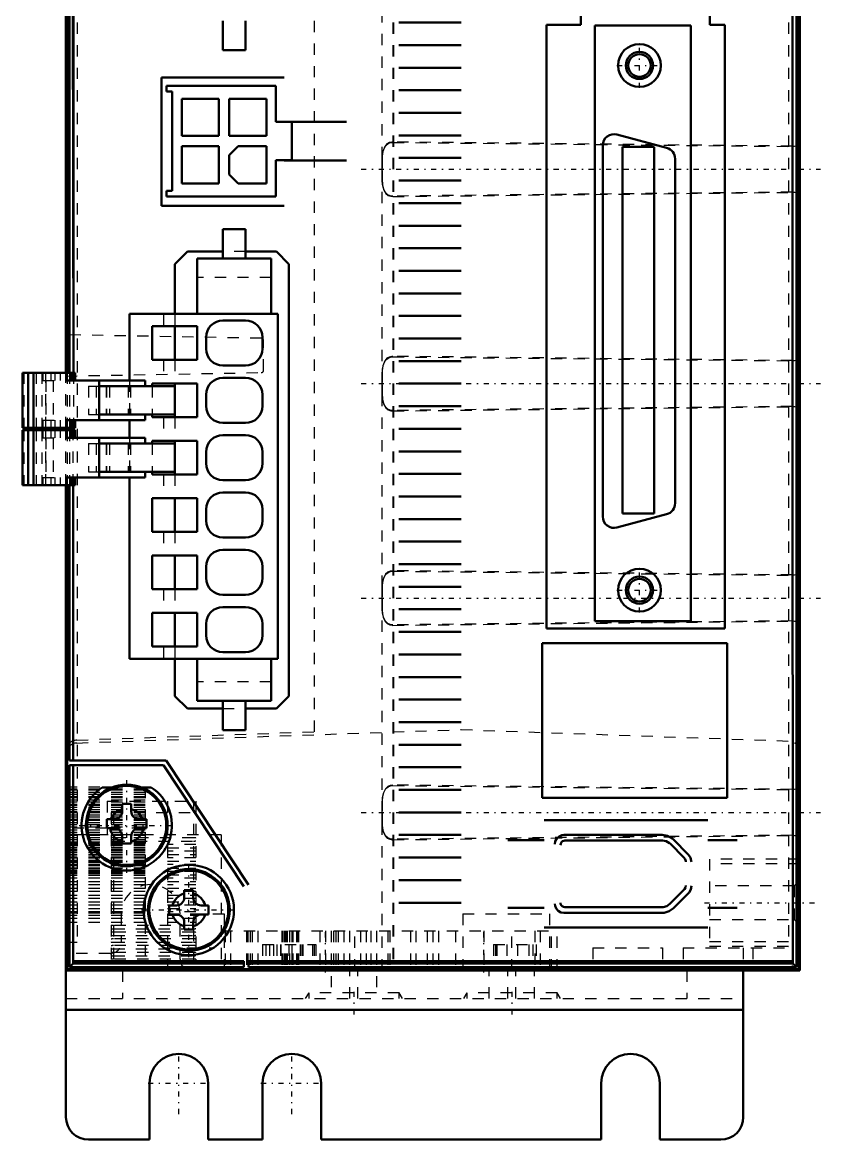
# Model space of a CAD drawing. Header units: millimetres. Extents: x 0 to 284, y 0 to 394.
# Drawn here: x 0 to 70.7, y 214 to 313 of the extents above; entities that cross this region are included whole.
import ezdxf

# ---------------------------------------------------------------- set-up
doc = ezdxf.new("R2010")
doc.units = ezdxf.units.MM
doc.linetypes.add('Center', pattern=[1.5, 0.45, -0.5, 0.05, -0.5])
doc.linetypes.add('Dashed', pattern=[2, 1, -1])
for name, color, linetype, lineweight in [('AM_4', 7, 'Continuous', 50), ('AM_6', 2, 'Continuous', 35), ('AM_7', 7, 'Center', 25), ('AM_9', 6, 'Dashed', 25)]:
    doc.layers.add(name, color=color, linetype=linetype, lineweight=lineweight)

# ---------------------------------------------------------------- blocks, each defined once
blk = doc.blocks.new('3_MCDLN35SE_0_in_MCDLN35SE_1100')
at = {"layer": 'AM_4'}
for p, q in [((3.866, 391.994), (3.866, 281.964)), ((3.962, 378.898), (3.962, 281.964)), ((4.162, 378.698), (4.162, 281.964)), ((4.347, 378.313), (4.518, 281.964)), ((68.57, 378.698), (68.57, 229.29)), ((68.77, 378.898), (68.77, 229.09)), ((68.866, 228.994), (68.866, 378.994)), ((60.886, 347.384), (60.886, 312.794)), ((49.466, 312.794), (49.466, 336.584)), ((4.517, 327.208), (4.517, 281.964)), ((68.216, 327.208), (68.216, 280.58)), ((17.771, 313.134), (17.771, 310.554)), ((19.771, 313.134), (19.771, 310.554)), ((33.346, 312.994), (38.886, 312.994)), ((46.436, 259.294), (46.436, 312.794)), ((46.436, 312.794), (49.466, 312.794)), ((59.216, 312.724), (50.716, 312.724)), ((50.716, 312.724), (50.716, 259.944)), ((59.216, 259.944), (59.216, 312.724)), ((60.886, 312.794), (62.236, 312.794)), ((62.236, 312.794), (62.236, 259.294)), ((38.886, 310.994), (33.346, 310.994)), ((19.771, 310.554), (17.771, 310.554)), ((33.346, 308.994), (38.886, 308.994)), ((12.316, 296.744), (12.316, 308.134)), ((12.316, 308.134), (23.206, 308.134)), ((22.466, 307.394), (12.766, 307.394)), ((12.766, 307.394), (12.766, 306.894)), ((22.466, 304.184), (22.466, 307.394)), ((38.886, 306.994), (33.346, 306.994)), ((12.766, 306.894), (13.266, 306.894)), ((13.266, 306.894), (13.266, 298.094)), ((14.116, 306.244), (14.116, 302.944)), ((17.416, 306.244), (14.116, 306.244)), ((17.416, 302.944), (17.416, 306.244)), ((21.616, 306.244), (18.316, 306.244)), ((18.316, 306.244), (18.316, 302.944)), ((21.616, 302.944), (21.616, 306.244)), ((33.346, 304.994), (38.886, 304.994)), ((23.866, 304.184), (22.466, 304.184)), ((23.206, 304.204), (28.706, 304.204)), ((23.866, 300.804), (23.866, 304.184)), ((57.075, 301.891), (52.675, 303.07)), ((14.116, 302.944), (17.416, 302.944)), ((17.416, 302.044), (14.116, 302.044)), ((14.116, 302.044), (14.116, 298.744)), ((17.416, 298.744), (17.416, 302.044)), ((18.316, 302.944), (21.616, 302.944)), ((19.116, 302.044), (18.316, 301.244)), ((21.616, 302.044), (19.116, 302.044)), ((21.616, 298.744), (21.616, 302.044)), ((38.886, 302.994), (33.346, 302.994)), ((51.416, 302.104), (51.416, 269.21)), ((18.316, 301.244), (18.316, 299.544)), ((53.166, 269.494), (53.166, 301.974)), ((53.166, 301.974), (55.966, 301.974)), ((55.966, 301.974), (55.966, 269.494)), ((22.466, 297.594), (22.466, 300.804)), ((22.466, 300.804), (23.866, 300.804)), ((28.706, 300.774), (23.206, 300.774)), ((33.346, 300.994), (38.886, 300.994)), ((57.816, 270.389), (57.816, 300.925)), ((18.316, 299.544), (19.116, 298.744)), ((12.766, 298.094), (12.766, 297.594)), ((13.266, 298.094), (12.766, 298.094)), ((14.116, 298.744), (17.416, 298.744)), ((19.116, 298.744), (21.616, 298.744)), ((38.886, 298.994), (33.346, 298.994)), ((12.766, 297.594), (22.466, 297.594)), ((23.206, 296.744), (12.316, 296.744)), ((33.346, 296.994), (38.886, 296.994)), ((17.771, 294.694), (17.771, 292.094)), ((19.771, 294.694), (17.771, 294.694)), ((19.771, 294.694), (19.771, 292.094)), ((38.886, 294.994), (33.346, 294.994)), ((14.616, 292.694), (13.516, 291.594)), ((17.771, 292.694), (14.616, 292.694)), ((22.516, 292.694), (19.771, 292.694)), ((23.616, 291.594), (22.516, 292.694)), ((33.346, 292.994), (38.886, 292.994)), ((13.516, 291.594), (13.516, 287.194)), ((22.046, 292.094), (15.496, 292.094)), ((15.496, 292.094), (15.496, 287.194)), ((22.046, 292.094), (22.046, 287.194)), ((23.616, 253.294), (23.616, 291.594)), ((38.886, 290.994), (33.346, 290.994)), ((33.346, 288.994), (38.886, 288.994)), ((9.496, 287.194), (9.496, 281.264)), ((22.646, 287.194), (9.496, 287.194)), ((22.646, 256.594), (22.646, 287.194)), ((19.771, 286.594), (17.771, 286.594)), ((38.886, 286.994), (33.346, 286.994)), ((11.496, 286.094), (11.496, 283.094)), ((15.496, 286.094), (11.496, 286.094)), ((13.516, 286.094), (13.516, 283.094)), ((15.496, 283.094), (15.496, 286.094)), ((16.271, 285.094), (16.271, 284.094)), ((21.271, 284.094), (21.271, 285.094)), ((33.346, 284.994), (38.886, 284.994)), ((11.496, 283.094), (15.496, 283.094)), ((17.771, 282.594), (19.771, 282.594)), ((38.886, 282.994), (33.346, 282.994)), ((0, 281.964), (0, 277.064)), ((0, 281.964), (4.665, 281.964)), ((0.017, 281.964), (0.017, 277.064)), ((0.506, 281.964), (0.506, 277.064)), ((0.994, 281.964), (0.994, 277.064)), ((3.908, 281.964), (3.908, 281.264)), ((3.908, 281.264), (10.884, 281.264)), ((4.358, 281.964), (4.358, 281.264)), ((4.458, 281.964), (4.458, 281.264)), ((4.665, 281.264), (4.665, 281.964)), ((6.799, 281.264), (6.799, 277.764)), ((10.884, 281.264), (10.884, 280.764)), ((19.771, 281.514), (17.771, 281.514)), ((6.799, 280.764), (13.496, 280.764)), ((15.496, 281.014), (11.496, 281.014)), ((11.496, 281.014), (11.496, 280.764)), ((13.496, 280.764), (13.496, 278.264)), ((13.496, 280.764), (13.496, 278.264)), ((13.516, 281.014), (13.516, 278.014)), ((15.496, 278.014), (15.496, 281.014)), ((33.346, 280.994), (38.886, 280.994)), ((68.216, 280.58), (68.241, 229.807)), ((16.271, 280.014), (16.271, 279.014)), ((21.271, 279.014), (21.271, 280.014)), ((6.799, 278.264), (13.496, 278.264)), ((10.884, 278.264), (10.884, 277.764)), ((11.496, 278.264), (11.496, 278.014)), ((38.886, 278.994), (33.346, 278.994)), ((3.908, 277.764), (10.884, 277.764)), ((3.908, 277.764), (3.908, 277.064)), ((4.358, 277.764), (4.358, 277.064)), ((4.458, 277.764), (4.458, 277.064)), ((4.665, 277.064), (4.665, 277.764)), ((9.496, 277.764), (9.496, 276.184)), ((11.496, 278.014), (15.496, 278.014)), ((17.771, 277.514), (19.771, 277.514)), ((0, 277.064), (4.665, 277.064)), ((0, 276.884), (0, 271.984)), ((0, 276.884), (4.665, 276.884)), ((0.017, 276.884), (0.017, 271.984)), ((0.506, 276.884), (0.506, 271.984)), ((0.994, 276.884), (0.994, 271.984)), ((3.866, 276.884), (3.866, 277.064)), ((3.908, 276.884), (3.908, 276.184)), ((3.962, 277.064), (3.962, 276.884)), ((4.162, 277.064), (4.162, 276.884)), ((4.358, 276.884), (4.358, 276.184)), ((4.458, 276.884), (4.458, 276.184)), ((4.516, 276.884), (4.516, 277.064)), ((4.665, 276.184), (4.665, 276.884)), ((19.771, 276.434), (17.771, 276.434)), ((33.346, 276.994), (38.886, 276.994)), ((3.908, 276.184), (10.884, 276.184)), ((6.799, 276.184), (6.799, 272.684)), ((6.799, 275.684), (13.496, 275.684)), ((10.884, 276.184), (10.884, 275.684)), ((15.496, 275.934), (11.496, 275.934)), ((11.496, 275.934), (11.496, 275.684)), ((13.496, 275.684), (13.496, 273.184)), ((13.496, 275.684), (13.496, 273.184)), ((13.516, 275.934), (13.516, 272.934)), ((15.496, 272.934), (15.496, 275.934)), ((16.271, 274.934), (16.271, 273.934)), ((21.271, 273.934), (21.271, 274.934)), ((38.886, 274.994), (33.346, 274.994)), ((3.908, 272.684), (10.884, 272.684)), ((3.908, 272.684), (3.908, 271.984)), ((4.358, 272.684), (4.358, 271.984)), ((4.458, 272.684), (4.458, 271.984)), ((4.665, 271.984), (4.665, 272.684)), ((6.799, 273.184), (13.496, 273.184)), ((9.496, 272.684), (9.496, 256.594)), ((10.884, 273.184), (10.884, 272.684)), ((11.496, 273.184), (11.496, 272.934)), ((11.496, 272.934), (15.496, 272.934)), ((17.771, 272.434), (19.771, 272.434)), ((33.346, 272.994), (38.886, 272.994)), ((0, 271.984), (4.665, 271.984)), ((3.866, 271.984), (3.866, 215.994)), ((3.962, 271.984), (3.962, 229.09)), ((4.162, 271.984), (4.162, 247.594)), ((4.503, 247.594), (4.514, 271.984)), ((19.771, 271.354), (17.771, 271.354)), ((15.496, 270.854), (11.496, 270.854)), ((11.496, 270.854), (11.496, 267.854)), ((13.516, 270.854), (13.516, 267.854)), ((15.496, 267.854), (15.496, 270.854)), ((38.886, 270.994), (33.346, 270.994)), ((16.271, 269.854), (16.271, 268.854)), ((21.271, 268.854), (21.271, 269.854)), ((52.675, 268.244), (57.075, 269.423)), ((55.966, 269.494), (53.166, 269.494)), ((33.346, 268.994), (38.886, 268.994)), ((11.496, 267.854), (15.496, 267.854)), ((17.771, 267.354), (19.771, 267.354)), ((38.886, 266.994), (33.346, 266.994)), ((15.496, 265.774), (11.496, 265.774)), ((11.496, 265.774), (11.496, 262.774)), ((13.516, 265.774), (13.516, 262.774)), ((15.496, 262.774), (15.496, 265.774)), ((19.771, 266.274), (17.771, 266.274)), ((16.271, 264.774), (16.271, 263.774)), ((21.271, 263.774), (21.271, 264.774)), ((33.346, 264.994), (38.886, 264.994)), ((11.496, 262.774), (15.496, 262.774)), ((38.886, 262.994), (33.346, 262.994)), ((17.771, 262.274), (19.771, 262.274)), ((11.496, 260.694), (11.496, 257.694)), ((15.496, 260.694), (11.496, 260.694)), ((13.516, 260.694), (13.516, 257.694)), ((15.496, 257.694), (15.496, 260.694)), ((19.771, 261.194), (17.771, 261.194)), ((33.346, 260.994), (38.886, 260.994)), ((16.271, 259.694), (16.271, 258.694)), ((21.271, 258.694), (21.271, 259.694)), ((50.716, 259.944), (59.216, 259.944)), ((38.886, 258.994), (33.346, 258.994)), ((62.236, 259.294), (46.436, 259.294)), ((11.496, 257.694), (15.496, 257.694)), ((46.046, 244.294), (46.046, 257.994)), ((46.046, 257.994), (62.436, 257.994)), ((62.436, 257.994), (62.436, 244.294)), ((9.496, 256.594), (22.646, 256.594)), ((13.516, 256.594), (13.516, 253.294)), ((15.496, 256.594), (15.496, 252.894)), ((17.771, 257.194), (19.771, 257.194)), ((22.046, 256.594), (22.046, 252.894)), ((33.346, 256.994), (38.886, 256.994)), ((38.886, 254.994), (33.346, 254.994)), ((13.516, 253.294), (14.616, 252.194)), ((22.046, 252.894), (15.496, 252.894)), ((17.771, 252.894), (17.771, 250.294)), ((19.771, 252.894), (19.771, 250.294)), ((22.516, 252.194), (23.616, 253.294)), ((33.346, 252.994), (38.886, 252.994)), ((14.616, 252.194), (17.771, 252.194)), ((19.771, 252.194), (22.516, 252.194)), ((38.886, 250.994), (33.346, 250.994)), ((19.771, 250.294), (17.771, 250.294)), ((33.346, 248.994), (38.886, 248.994)), ((4.162, 247.594), (12.726, 247.594)), ((20.026, 236.564), (12.726, 247.594)), ((12.511, 247.194), (4.162, 247.194)), ((4.162, 247.194), (4.162, 229.29)), ((4.491, 229.807), (4.503, 247.194)), ((12.511, 247.194), (19.626, 236.444)), ((38.886, 246.994), (33.346, 246.994)), ((7.902, 245.205), (7.077, 245.205)), ((11.415, 245.205), (10.591, 245.205)), ((33.346, 244.994), (38.886, 244.994)), ((8.846, 243.744), (8.846, 243.094)), ((8.846, 243.744), (9.646, 243.744)), ((9.646, 243.094), (9.646, 243.744)), ((62.436, 244.294), (46.046, 244.294)), ((38.886, 242.994), (33.346, 242.994)), ((8.146, 242.394), (7.496, 242.394)), ((7.496, 241.594), (7.496, 242.394)), ((10.996, 242.394), (10.346, 242.394)), ((10.996, 242.394), (10.996, 241.594)), ((46.216, 242.294), (60.716, 242.294)), ((7.496, 241.594), (8.146, 241.594)), ((8.846, 240.894), (8.846, 240.244)), ((9.646, 240.244), (9.646, 240.894)), ((10.346, 241.594), (10.996, 241.594)), ((33.346, 240.994), (38.886, 240.994)), ((47.966, 240.994), (56.686, 240.994)), ((9.646, 240.244), (8.846, 240.244)), ((43.016, 240.544), (46.216, 240.544)), ((48.066, 240.494), (56.698, 240.494)), ((57.405, 240.201), (58.605, 239.001)), ((57.676, 240.584), (58.988, 239.272)), ((60.716, 240.544), (63.316, 240.544)), ((38.886, 238.994), (33.346, 238.994)), ((33.346, 236.994), (38.886, 236.994)), ((14.346, 236.104), (14.346, 235.454)), ((14.346, 236.104), (15.146, 236.104)), ((15.146, 235.454), (15.146, 236.104)), ((58.605, 236.14), (57.352, 234.887)), ((58.988, 235.816), (57.676, 234.504)), ((13.646, 234.754), (12.996, 234.754)), ((12.996, 233.954), (12.996, 234.754)), ((16.496, 234.754), (15.846, 234.754)), ((16.496, 234.754), (16.496, 233.954)), ((38.886, 234.994), (33.346, 234.994)), ((12.996, 233.954), (13.646, 233.954)), ((15.846, 233.954), (16.496, 233.954)), ((46.216, 234.544), (43.016, 234.544)), ((56.686, 234.094), (47.966, 234.094)), ((56.645, 234.594), (48.066, 234.594)), ((63.316, 234.544), (60.716, 234.544)), ((14.346, 233.254), (14.346, 232.604)), ((15.146, 232.604), (15.146, 233.254)), ((60.716, 232.794), (46.216, 232.794)), ((15.146, 232.604), (14.346, 232.604)), ((3.866, 231.494), (3.945, 231.494)), ((3.945, 231.494), (3.945, 229.073)), ((19.626, 229.807), (4.491, 229.807)), ((19.626, 229.807), (19.626, 229.29)), ((20.026, 229.29), (20.026, 229.807)), ((68.241, 229.807), (20.026, 229.807)), ((68.866, 228.994), (3.866, 228.994)), ((3.945, 229.073), (3.962, 229.09)), ((63.866, 229.073), (3.945, 229.073)), ((68.77, 229.09), (3.962, 229.09)), ((4.162, 229.29), (4.488, 229.616)), ((19.626, 229.29), (4.162, 229.29)), ((19.626, 229.616), (4.488, 229.616)), ((68.245, 229.616), (20.026, 229.616)), ((68.57, 229.29), (20.026, 229.29)), ((63.866, 229.073), (63.866, 215.994)), ((68.245, 229.616), (68.57, 229.29)), ((68.77, 229.09), (68.866, 228.994)), ((63.866, 225.494), (3.866, 225.494)), ((11.266, 213.994), (11.266, 218.994)), ((16.466, 218.994), (16.466, 213.994)), ((21.266, 213.994), (21.266, 218.994)), ((26.466, 218.994), (26.466, 213.994)), ((51.266, 213.994), (51.266, 218.994)), ((56.466, 218.994), (56.466, 213.994)), ((11.266, 213.994), (5.866, 213.994)), ((21.266, 213.994), (16.466, 213.994)), ((51.266, 213.994), (26.466, 213.994)), ((61.866, 213.994), (56.466, 213.994))]:
    blk.add_line(p, q, dxfattribs=at)
for points in [[(47.166, 240.194), (47.211, 240.459), (47.342, 240.694), (47.543, 240.873), (47.791, 240.975), (47.966, 240.994)], [(56.686, 240.994), (57.15, 240.915), (57.56, 240.688), (57.676, 240.584)], [(47.666, 240.094), (47.689, 240.226), (47.754, 240.344), (47.854, 240.433), (47.979, 240.484), (48.066, 240.494)], [(56.698, 240.494), (57.029, 240.438), (57.322, 240.275), (57.405, 240.201)], [(58.605, 239.001), (58.712, 238.85), (58.763, 238.673), (58.766, 238.612)], [(58.988, 239.272), (59.173, 239.012), (59.26, 238.705), (59.266, 238.601)], [(58.766, 236.529), (58.735, 236.347), (58.646, 236.185), (58.605, 236.14)], [(59.266, 236.488), (59.213, 236.173), (59.058, 235.894), (58.988, 235.816)], [(47.966, 234.094), (47.702, 234.139), (47.467, 234.269), (47.288, 234.469), (47.186, 234.718), (47.166, 234.894)], [(48.066, 234.594), (47.934, 234.617), (47.817, 234.682), (47.727, 234.782), (47.676, 234.906), (47.666, 234.994)], [(57.352, 234.887), (57.078, 234.693), (56.756, 234.6), (56.645, 234.594)], [(57.676, 234.504), (57.293, 234.232), (56.841, 234.103), (56.686, 234.094)], [(4.488, 229.616), (4.488, 229.617), (4.488, 229.619), (4.489, 229.623), (4.489, 229.629), (4.489, 229.636), (4.49, 229.644), (4.49, 229.654), (4.49, 229.665), (4.49, 229.677), (4.49, 229.69), (4.491, 229.704), (4.491, 229.719), (4.491, 229.734), (4.491, 229.75), (4.491, 229.767), (4.491, 229.784), (4.491, 229.802), (4.491, 229.807)], [(68.241, 229.807), (68.241, 229.789), (68.241, 229.772), (68.241, 229.755), (68.241, 229.739), (68.242, 229.723), (68.242, 229.708), (68.242, 229.694), (68.242, 229.68), (68.242, 229.668), (68.243, 229.657), (68.243, 229.647), (68.243, 229.638), (68.243, 229.631), (68.244, 229.625), (68.244, 229.62), (68.244, 229.617), (68.245, 229.616), (68.245, 229.616)]]:
    blk.add_lwpolyline(points, dxfattribs=at)
for centre, radius in [((54.666, 309.194), 1.9), ((54.666, 309.194), 1.2), ((54.666, 309.194), 1), ((54.666, 262.694), 1.9), ((54.666, 262.694), 1.2), ((54.666, 262.694), 1), ((9.246, 241.844), 3.62), ((9.246, 241.844), 3.5), ((14.746, 234.354), 4), ((14.746, 234.354), 3.62), ((14.746, 234.354), 3.5)]:
    blk.add_circle(centre, radius, dxfattribs=at)
for centre, radius, start, end in [((52.416, 302.104), 1, 75, 180), ((56.816, 300.925), 1, 0, 75), ((17.771, 285.094), 1.5, 90, 180), ((19.771, 285.094), 1.5, 0, 90), ((17.771, 284.094), 1.5, 180, 270), ((19.771, 284.094), 1.5, 270, 0), ((17.771, 280.014), 1.5, 90, 180), ((19.771, 280.014), 1.5, 0, 90), ((17.771, 279.014), 1.5, 180, 270), ((19.771, 279.014), 1.5, 270, 0), ((17.771, 274.934), 1.5, 90, 180), ((19.771, 274.934), 1.5, 0, 90), ((17.771, 273.934), 1.5, 180, 270), ((19.771, 273.934), 1.5, 270, 0), ((17.771, 269.854), 1.5, 90, 180), ((19.771, 269.854), 1.5, 0, 90), ((56.816, 270.389), 1, 285, 0), ((17.771, 268.854), 1.5, 180, 270), ((19.771, 268.854), 1.5, 270, 0), ((52.416, 269.21), 1, 180, 285), ((17.771, 264.774), 1.5, 90, 180), ((19.771, 264.774), 1.5, 0, 90), ((17.771, 263.774), 1.5, 180, 270), ((19.771, 263.774), 1.5, 270, 0), ((17.771, 259.694), 1.5, 90, 180), ((19.771, 259.694), 1.5, 0, 90), ((17.771, 258.694), 1.5, 180, 270), ((19.771, 258.694), 1.5, 270, 0), ((9.246, 241.844), 4, 122.83384, 57.16616), ((9.246, 241.844), 1.5, 105.46601, 158.48981), ((8.146, 243.094), 0.7, 270, 0), ((9.246, 241.844), 1.5, 21.51019, 74.53399), ((10.346, 243.094), 0.7, 180, 270), ((9.246, 241.844), 1.5, 189.59407, 254.53399), ((8.146, 240.894), 0.7, 0, 90), ((10.346, 240.894), 0.7, 90, 180), ((9.246, 241.844), 1.5, 285.46601, 350.40593), ((14.746, 234.354), 1.5, 105.46601, 164.53399), ((14.746, 234.354), 1.5, 15.46601, 74.53399), ((13.646, 235.454), 0.7, 270, 0), ((15.846, 235.454), 0.7, 180, 270), ((14.746, 234.354), 1.5, 195.46601, 254.53399), ((13.646, 233.254), 0.7, 0, 90), ((15.846, 233.254), 0.7, 90, 180), ((14.746, 234.354), 1.5, 285.46601, 344.53399), ((13.866, 218.994), 2.6, 0, 180), ((23.866, 218.994), 2.6, 0, 180), ((53.866, 218.994), 2.6, 0, 180), ((5.866, 215.994), 2, 180, 270), ((61.866, 215.994), 2, 270, 0)]:
    blk.add_arc(centre, radius, start, end, dxfattribs=at)
at = {"layer": 'AM_7'}
for p, q in [((54.666, 307.199), (54.666, 311.189)), ((52.671, 309.194), (56.661, 309.194)), ((30.016, 299.994), (70.716, 299.994)), ((30.016, 280.994), (70.716, 280.994)), ((54.666, 260.699), (54.666, 264.689)), ((52.671, 262.694), (56.661, 262.694)), ((30.016, 261.994), (70.716, 261.994)), ((9.246, 237.644), (9.246, 246.044)), ((30.016, 242.994), (70.716, 242.994)), ((5.046, 241.844), (13.446, 241.844)), ((14.746, 230.154), (14.746, 238.554)), ((60.416, 234.994), (70.316, 234.994)), ((10.546, 234.354), (18.946, 234.354)), ((26.866, 228.819), (26.866, 232.669)), ((40.866, 228.819), (40.866, 232.669)), ((29.366, 227.094), (29.366, 224.894)), ((43.366, 227.094), (43.366, 224.894)), ((13.866, 216.264), (13.866, 221.724)), ((23.866, 216.264), (23.866, 221.724)), ((11.136, 218.994), (16.596, 218.994)), ((21.136, 218.994), (26.596, 218.994))]:
    blk.add_line(p, q, dxfattribs=at)
at = {"layer": 'AM_9'}
for p, q in [((31.866, 228.994), (31.866, 378.994)), ((32.823, 378.994), (32.823, 228.994)), ((32.866, 378.994), (32.866, 228.994)), ((4.866, 376.994), (4.866, 231.494)), ((67.866, 376.994), (67.866, 230.994)), ((68.197, 371.422), (68.197, 228.994)), ((25.866, 250.142), (25.866, 370.954)), ((68.197, 302.037), (32.823, 302.413)), ((32.823, 302.373), (68.197, 302.019)), ((68.197, 297.969), (32.823, 297.615)), ((32.823, 297.575), (68.197, 297.951)), ((19.771, 292.694), (17.771, 292.694)), ((22.046, 290.416), (15.496, 290.416)), ((12.496, 287.194), (12.496, 286.094)), ((13.516, 287.194), (13.516, 286.094)), ((21.17, 285.015), (3.866, 285.317)), ((21.366, 282.173), (21.366, 284.815)), ((68.197, 283.037), (32.823, 283.413)), ((32.823, 283.373), (68.197, 283.019)), ((12.496, 283.094), (12.496, 281.014)), ((13.516, 283.094), (13.516, 281.014)), ((0.118, 281.964), (0.118, 277.064)), ((1.233, 281.964), (1.233, 277.064)), ((1.726, 281.964), (1.726, 277.064)), ((1.807, 281.964), (1.807, 281.264)), ((1.807, 281.264), (3.908, 281.264)), ((2.08, 277.064), (2.08, 281.964)), ((2.08, 281.264), (2.08, 277.764)), ((2.536, 281.964), (2.536, 281.264)), ((2.742, 281.264), (2.742, 277.764)), ((2.865, 281.964), (2.865, 281.264)), ((3.358, 281.964), (3.358, 281.264)), ((3.866, 281.671), (21.17, 281.973)), ((3.866, 277.064), (3.866, 281.964)), ((3.962, 281.964), (3.962, 277.064)), ((4.162, 281.964), (4.162, 277.064)), ((4.518, 281.964), (4.516, 277.064)), ((4.517, 281.964), (4.517, 280.58)), ((4.634, 281.964), (4.634, 281.264)), ((9.496, 281.264), (9.496, 277.764)), ((5.862, 280.764), (5.862, 278.264)), ((5.862, 280.764), (6.799, 280.764)), ((6.524, 280.764), (6.524, 278.264)), ((7.42, 280.764), (7.42, 278.264)), ((7.464, 280.764), (7.464, 278.264)), ((7.714, 280.764), (7.714, 278.264)), ((9.386, 280.764), (9.386, 278.264)), ((9.584, 280.764), (9.584, 278.264)), ((11.496, 280.764), (11.496, 278.264)), ((5.862, 278.264), (6.799, 278.264)), ((68.197, 278.969), (32.823, 278.615)), ((32.823, 278.575), (68.197, 278.951)), ((1.807, 277.764), (1.807, 277.064)), ((1.807, 277.764), (3.908, 277.764)), ((2.536, 277.764), (2.536, 277.064)), ((2.865, 277.764), (2.865, 277.064)), ((3.358, 277.764), (3.358, 277.064)), ((4.634, 277.764), (4.634, 277.064)), ((12.496, 278.014), (12.496, 275.934)), ((13.516, 278.014), (13.516, 275.934)), ((0.118, 276.884), (0.118, 271.984)), ((1.233, 276.884), (1.233, 271.984)), ((1.726, 276.884), (1.726, 271.984)), ((1.807, 276.884), (1.807, 276.184)), ((2.08, 271.984), (2.08, 276.884)), ((2.536, 276.884), (2.536, 276.184)), ((2.865, 276.884), (2.865, 276.184)), ((3.358, 276.884), (3.358, 276.184)), ((3.866, 271.984), (3.866, 276.884)), ((3.962, 276.884), (3.962, 271.984)), ((4.162, 276.884), (4.162, 271.984)), ((4.514, 271.984), (4.516, 276.884)), ((4.634, 276.884), (4.634, 276.184)), ((1.807, 276.184), (3.908, 276.184)), ((2.08, 276.184), (2.08, 272.684)), ((2.742, 276.184), (2.742, 272.684)), ((5.862, 275.684), (5.862, 273.184)), ((5.862, 275.684), (6.799, 275.684)), ((6.524, 275.684), (6.524, 273.184)), ((7.42, 275.684), (7.42, 273.184)), ((7.464, 275.684), (7.464, 273.184)), ((7.714, 275.684), (7.714, 273.184)), ((9.386, 275.684), (9.386, 273.184)), ((9.496, 276.184), (9.496, 272.684)), ((9.584, 275.684), (9.584, 273.184)), ((11.496, 275.684), (11.496, 273.184)), ((1.807, 272.684), (1.807, 271.984)), ((1.807, 272.684), (3.908, 272.684)), ((2.536, 272.684), (2.536, 271.984)), ((2.865, 272.684), (2.865, 271.984)), ((3.358, 272.684), (3.358, 271.984)), ((4.634, 272.684), (4.634, 271.984)), ((5.862, 273.184), (6.799, 273.184)), ((12.496, 272.934), (12.496, 270.854)), ((13.516, 272.934), (13.516, 270.854)), ((12.496, 267.854), (12.496, 265.774)), ((13.516, 267.854), (13.516, 265.774)), ((68.197, 264.037), (32.823, 264.413)), ((32.823, 264.373), (68.197, 264.019)), ((12.496, 262.774), (12.496, 260.694)), ((13.516, 262.774), (13.516, 260.694)), ((68.197, 259.969), (32.823, 259.615)), ((32.823, 259.575), (68.197, 259.951)), ((12.496, 257.694), (12.496, 256.594)), ((13.516, 257.694), (13.516, 256.594)), ((22.046, 254.572), (15.496, 254.572)), ((17.771, 252.194), (19.771, 252.194)), ((4.831, 249.145), (38.866, 250.334)), ((4.831, 249.407), (25.866, 250.142)), ((38.866, 250.334), (67.901, 249.32)), ((10.866, 245.246), (3.866, 245.246)), ((10.866, 245.243), (3.866, 245.243)), ((10.866, 245.046), (3.866, 245.046)), ((10.866, 244.96), (3.866, 244.96)), ((10.866, 244.764), (3.866, 244.764)), ((10.866, 245.246), (10.866, 228.994)), ((68.197, 245.037), (32.823, 245.413)), ((32.823, 245.373), (68.197, 245.019)), ((10.866, 244.576), (3.866, 244.576)), ((10.866, 244.573), (3.866, 244.573)), ((10.866, 244.376), (3.866, 244.376)), ((10.866, 244.29), (3.866, 244.29)), ((10.866, 244.094), (3.866, 244.094)), ((10.866, 243.906), (3.866, 243.906)), ((10.866, 243.903), (3.866, 243.903)), ((10.866, 243.706), (3.866, 243.706)), ((10.866, 243.62), (3.866, 243.62)), ((7.506, 243.994), (7.506, 242.42)), ((7.506, 243.994), (15.366, 243.994)), ((12.866, 243.994), (12.866, 228.994)), ((15.166, 243.994), (15.166, 236.123)), ((15.366, 243.994), (15.366, 229.726)), ((10.866, 243.424), (3.866, 243.424)), ((10.866, 243.236), (3.866, 243.236)), ((10.866, 243.233), (3.866, 243.233)), ((10.866, 243.036), (3.866, 243.036)), ((10.866, 242.95), (3.866, 242.95)), ((10.866, 242.754), (3.866, 242.754)), ((7.866, 242.994), (7.866, 229.726)), ((7.866, 242.994), (15.366, 242.994)), ((8.066, 242.994), (8.066, 229.696)), ((10.866, 242.566), (3.866, 242.566)), ((10.866, 242.563), (3.866, 242.563)), ((10.866, 242.366), (3.866, 242.366)), ((10.866, 242.28), (3.866, 242.28)), ((10.866, 242.084), (3.866, 242.084)), ((10.866, 241.896), (3.866, 241.896)), ((10.866, 241.893), (3.866, 241.893)), ((10.866, 241.696), (3.866, 241.696)), ((7.474, 241.61), (3.866, 241.61)), ((10.703, 241.61), (7.789, 241.61)), ((10.866, 241.414), (3.866, 241.414)), ((10.866, 241.226), (3.866, 241.226)), ((10.866, 241.223), (3.866, 241.223)), ((10.866, 241.026), (3.866, 241.026)), ((17.609, 240.994), (3.866, 240.994)), ((10.866, 240.94), (3.866, 240.94)), ((10.866, 240.744), (3.866, 240.744)), ((7.506, 241.568), (7.506, 240.994)), ((15.166, 240.756), (8.066, 240.756)), ((17.609, 240.994), (17.609, 228.994)), ((68.197, 240.969), (32.823, 240.615)), ((32.823, 240.575), (68.197, 240.951)), ((10.866, 240.556), (3.866, 240.556)), ((10.866, 240.553), (3.866, 240.553)), ((10.866, 240.356), (3.866, 240.356)), ((8.839, 240.27), (3.866, 240.27)), ((10.866, 240.158), (3.866, 240.158)), ((10.866, 240.074), (3.866, 240.074)), ((10.866, 239.886), (3.866, 239.886)), ((10.866, 239.883), (3.866, 239.883)), ((3.866, 239.859), (10.866, 239.859)), ((10.866, 239.686), (3.866, 239.686)), ((8.066, 240.457), (15.166, 240.457)), ((10.866, 240.27), (9.654, 240.27)), ((15.366, 240.158), (12.866, 240.158)), ((12.866, 239.859), (15.366, 239.859)), ((10.866, 239.6), (3.866, 239.6)), ((10.866, 239.56), (3.866, 239.56)), ((10.866, 239.404), (3.866, 239.404)), ((3.866, 239.261), (10.866, 239.261)), ((10.866, 239.216), (3.866, 239.216)), ((10.866, 239.213), (3.866, 239.213)), ((10.866, 239.016), (3.866, 239.016)), ((10.866, 238.962), (3.866, 238.962)), ((10.866, 238.93), (3.866, 238.93)), ((10.866, 238.734), (3.866, 238.734)), ((3.866, 238.663), (10.866, 238.663)), ((15.366, 239.56), (12.866, 239.56)), ((12.866, 239.261), (15.366, 239.261)), ((15.366, 238.962), (12.866, 238.962)), ((12.866, 238.663), (15.366, 238.663)), ((68.866, 238.859), (60.866, 238.859)), ((60.866, 238.859), (60.866, 231.129)), ((10.866, 238.546), (3.866, 238.546)), ((10.866, 238.543), (3.866, 238.543)), ((10.866, 238.365), (3.866, 238.365)), ((10.866, 238.346), (3.866, 238.346)), ((10.866, 238.26), (3.866, 238.26)), ((3.866, 238.066), (10.866, 238.066)), ((10.866, 238.064), (3.866, 238.064)), ((10.866, 237.876), (3.866, 237.876)), ((10.866, 237.873), (3.866, 237.873)), ((10.866, 237.767), (3.866, 237.767)), ((10.866, 237.676), (3.866, 237.676)), ((15.366, 238.365), (12.866, 238.365)), ((12.866, 238.066), (15.366, 238.066)), ((15.366, 237.767), (12.866, 237.767)), ((68.866, 238.444), (60.866, 238.444)), ((10.866, 237.59), (3.866, 237.59)), ((3.866, 237.468), (10.866, 237.468)), ((10.866, 237.394), (3.866, 237.394)), ((10.866, 237.169), (3.866, 237.169)), ((3.866, 236.87), (10.866, 236.87)), ((12.866, 237.468), (15.366, 237.468)), ((15.366, 237.169), (12.866, 237.169)), ((12.866, 236.87), (15.366, 236.87)), ((68.866, 236.994), (68.366, 236.494)), ((10.866, 236.571), (3.866, 236.571)), ((3.866, 236.272), (10.866, 236.272)), ((10.866, 235.973), (3.866, 235.973)), ((3.866, 235.674), (10.866, 235.674)), ((15.366, 236.571), (12.866, 236.571)), ((12.866, 236.272), (15.366, 236.272)), ((15.366, 235.973), (12.866, 235.973)), ((12.866, 235.674), (15.366, 235.674)), ((15.166, 235.781), (15.166, 232.927)), ((68.366, 236.494), (60.866, 236.494)), ((68.366, 236.494), (68.366, 233.494)), ((10.866, 235.376), (3.866, 235.376)), ((3.866, 235.077), (10.866, 235.077)), ((10.866, 234.778), (3.866, 234.778)), ((15.366, 235.376), (12.866, 235.376)), ((12.866, 235.077), (15.366, 235.077)), ((12.982, 234.778), (12.866, 234.778)), ((15.366, 234.778), (13.315, 234.778)), ((3.866, 234.479), (10.866, 234.479)), ((10.866, 234.18), (3.866, 234.18)), ((10.866, 234.054), (3.866, 234.054)), ((3.866, 233.881), (10.866, 233.881)), ((8.766, 233.994), (8.766, 231.494)), ((12.866, 234.479), (15.366, 234.479)), ((15.366, 234.18), (12.866, 234.18)), ((12.866, 233.994), (17.866, 233.994)), ((12.866, 233.881), (15.366, 233.881)), ((13.966, 229.994), (13.966, 233.994)), ((17.866, 233.994), (17.866, 228.994)), ((39.016, 233.994), (39.016, 228.994)), ((39.016, 233.994), (46.706, 233.994)), ((46.706, 233.994), (46.706, 228.994)), ((10.866, 233.582), (3.866, 233.582)), ((3.866, 233.283), (10.866, 233.283)), ((15.166, 232.984), (8.066, 232.984)), ((15.366, 233.582), (12.866, 233.582)), ((12.866, 233.283), (15.366, 233.283)), ((60.866, 233.494), (68.366, 233.494)), ((68.366, 233.494), (68.866, 232.994)), ((8.066, 232.685), (15.166, 232.685)), ((15.166, 232.387), (8.066, 232.387)), ((8.066, 232.088), (15.166, 232.088)), ((15.166, 231.789), (8.066, 231.789)), ((15.166, 232.585), (15.166, 229.696)), ((17.609, 232.494), (47.366, 232.494)), ((17.966, 232.494), (17.966, 228.994)), ((18.449, 232.494), (18.449, 228.994)), ((19.866, 232.494), (19.866, 228.994)), ((19.966, 232.494), (19.966, 228.994)), ((20.166, 232.494), (20.166, 228.994)), ((20.349, 232.494), (20.349, 228.994)), ((20.366, 232.494), (20.366, 228.994)), ((20.866, 232.494), (20.866, 228.994)), ((22.984, 232.494), (22.984, 228.994)), ((23.001, 232.494), (23.001, 228.994)), ((23.166, 232.494), (23.166, 228.994)), ((23.266, 232.494), (23.266, 228.994)), ((23.273, 232.494), (23.273, 228.994)), ((23.277, 232.494), (23.277, 228.994)), ((23.366, 232.494), (23.366, 228.994)), ((23.466, 232.494), (23.466, 228.994)), ((23.666, 232.494), (23.666, 228.994)), ((23.866, 232.494), (23.866, 228.994)), ((23.966, 232.494), (23.966, 228.994)), ((24.286, 232.494), (24.286, 228.994)), ((24.366, 232.494), (24.366, 228.994)), ((24.466, 232.494), (24.466, 228.994)), ((26.366, 232.494), (26.366, 228.994)), ((26.866, 232.494), (26.866, 228.994)), ((27.366, 232.494), (27.366, 226.494)), ((27.559, 232.494), (27.559, 228.994)), ((27.566, 232.494), (27.566, 228.994)), ((27.766, 232.494), (27.766, 228.994)), ((27.966, 232.494), (27.966, 228.994)), ((28.466, 232.494), (28.466, 228.994)), ((28.966, 232.494), (28.966, 228.994)), ((29.446, 228.994), (29.446, 232.494)), ((29.966, 232.494), (29.966, 228.994)), ((30.466, 232.494), (30.466, 228.994)), ((30.866, 232.494), (30.866, 228.994)), ((31.366, 232.494), (31.366, 226.494)), ((32.366, 232.494), (32.366, 228.994)), ((32.559, 232.494), (32.559, 228.994)), ((34.384, 232.494), (34.384, 228.994)), ((34.866, 232.494), (34.866, 228.994)), ((35.866, 232.494), (35.866, 228.994)), ((36.366, 232.494), (36.366, 228.994)), ((36.866, 232.494), (36.866, 228.994)), ((38.366, 232.494), (38.366, 228.994)), ((40.866, 232.494), (40.866, 228.994)), ((43.366, 228.994), (43.366, 232.494)), ((45.384, 232.494), (45.384, 228.994)), ((45.866, 232.494), (45.866, 228.994)), ((46.866, 228.994), (46.866, 232.494)), ((47.366, 228.994), (47.366, 232.494)), ((3.945, 231.494), (4.866, 231.494)), ((8.066, 231.49), (15.166, 231.49)), ((15.166, 231.191), (8.066, 231.191)), ((8.066, 230.892), (15.166, 230.892)), ((12.561, 231.004), (16.932, 231.004)), ((21.266, 231.294), (21.266, 228.994)), ((21.266, 231.294), (26.006, 231.294)), ((21.566, 231.294), (21.566, 228.994)), ((21.906, 231.294), (21.906, 228.994)), ((22.236, 231.294), (22.236, 228.994)), ((22.536, 231.294), (22.536, 228.994)), ((22.876, 231.294), (22.876, 228.994)), ((22.906, 231.294), (22.906, 228.994)), ((23.596, 231.294), (23.596, 228.994)), ((23.876, 231.294), (23.876, 228.994)), ((24.596, 231.294), (24.596, 228.994)), ((24.766, 231.294), (24.766, 228.994)), ((24.836, 231.294), (24.836, 228.994)), ((25.706, 231.294), (25.706, 228.994)), ((25.836, 231.294), (25.836, 228.994)), ((26.006, 231.294), (26.006, 228.994)), ((41.746, 231.294), (45.516, 231.294)), ((41.746, 231.294), (41.746, 228.994)), ((41.916, 231.294), (41.916, 228.994)), ((42.046, 231.294), (42.046, 228.994)), ((42.916, 231.294), (42.916, 228.994)), ((43.876, 231.294), (43.876, 228.994)), ((44.876, 231.294), (44.876, 228.994)), ((45.216, 231.294), (45.216, 228.994)), ((45.516, 231.294), (45.516, 228.994)), ((50.526, 230.994), (50.526, 228.994)), ((50.526, 230.994), (56.696, 230.994)), ((56.696, 230.994), (56.696, 228.994)), ((58.526, 230.994), (67.866, 230.994)), ((58.526, 230.994), (58.526, 228.994)), ((60.866, 231.544), (68.866, 231.544)), ((60.866, 231.129), (68.866, 231.129)), ((63.866, 230.994), (63.866, 229.073)), ((64.696, 230.994), (64.696, 228.994)), ((7.766, 230.494), (3.866, 230.494)), ((15.166, 230.593), (8.066, 230.593)), ((8.066, 230.294), (15.166, 230.294)), ((15.166, 229.995), (8.066, 229.995)), ((8.066, 229.696), (15.166, 229.696)), ((8.866, 228.994), (8.866, 226.494)), ((29.016, 226.494), (29.016, 228.994)), ((29.716, 226.494), (29.716, 228.994)), ((41.366, 226.494), (41.366, 228.994)), ((43.016, 226.494), (43.016, 228.994)), ((43.716, 226.494), (43.716, 228.994)), ((45.366, 226.494), (45.366, 228.994)), ((58.876, 228.994), (58.876, 226.494)), ((25.366, 226.994), (25.066, 226.494)), ((25.366, 226.994), (25.366, 226.494)), ((33.366, 226.994), (25.366, 226.994)), ((33.366, 226.494), (33.366, 226.994)), ((33.666, 226.494), (33.366, 226.994)), ((39.366, 226.994), (39.066, 226.494)), ((39.366, 226.994), (39.366, 226.494)), ((47.366, 226.994), (39.366, 226.994)), ((47.366, 226.494), (47.366, 226.994)), ((47.666, 226.494), (47.366, 226.994)), ((3.866, 226.494), (63.866, 226.494))]:
    blk.add_line(p, q, dxfattribs=at)
for points in [[(32.823, 302.413), (32.717, 302.407), (32.492, 302.352), (32.301, 302.244), (32.099, 302.015), (31.939, 301.577), (31.886, 301.166), (31.869, 300.723), (31.866, 300.091)], [(32.823, 297.615), (32.58, 297.647), (32.369, 297.74), (32.162, 297.932), (31.985, 298.298), (31.914, 298.642), (31.881, 299.017), (31.868, 299.578), (31.867, 300.167), (31.873, 300.739), (31.909, 301.306), (32.013, 301.773), (32.198, 302.1), (32.4, 302.266), (32.62, 302.351), (32.823, 302.373)], [(68.197, 302.037), (68.412, 302.05), (68.6, 302.088), (68.752, 302.143), (68.848, 302.197), (68.866, 302.224)], [(68.866, 302.219), (68.827, 302.173), (68.714, 302.114), (68.533, 302.055), (68.306, 302.021), (68.197, 302.019)], [(31.866, 299.897), (31.866, 299.747), (31.87, 299.159), (31.909, 298.596), (32.012, 298.154), (32.2, 297.837), (32.404, 297.676), (32.627, 297.595), (32.823, 297.575)], [(68.197, 297.969), (68.411, 297.956), (68.598, 297.915), (68.75, 297.858), (68.847, 297.799), (68.866, 297.769)], [(68.866, 297.764), (68.827, 297.806), (68.715, 297.861), (68.535, 297.916), (68.31, 297.949), (68.197, 297.951)], [(32.823, 283.413), (32.717, 283.407), (32.492, 283.352), (32.301, 283.244), (32.099, 283.015), (31.939, 282.577), (31.886, 282.166), (31.869, 281.723), (31.866, 281.091)], [(32.823, 278.615), (32.58, 278.647), (32.369, 278.74), (32.162, 278.932), (31.985, 279.298), (31.914, 279.642), (31.881, 280.017), (31.868, 280.578), (31.867, 281.167), (31.873, 281.739), (31.909, 282.306), (32.013, 282.773), (32.198, 283.1), (32.4, 283.266), (32.62, 283.351), (32.823, 283.373)], [(68.197, 283.037), (68.412, 283.05), (68.6, 283.088), (68.752, 283.143), (68.848, 283.197), (68.866, 283.224)], [(68.866, 283.219), (68.827, 283.173), (68.714, 283.114), (68.533, 283.055), (68.306, 283.021), (68.197, 283.019)], [(31.866, 280.897), (31.866, 280.747), (31.87, 280.159), (31.909, 279.596), (32.012, 279.154), (32.2, 278.837), (32.404, 278.676), (32.627, 278.595), (32.823, 278.575)], [(68.197, 278.969), (68.411, 278.956), (68.598, 278.915), (68.75, 278.858), (68.847, 278.799), (68.866, 278.769)], [(68.866, 278.764), (68.827, 278.806), (68.715, 278.861), (68.535, 278.916), (68.31, 278.949), (68.197, 278.951)], [(32.823, 264.413), (32.578, 264.381), (32.364, 264.288), (32.156, 264.098), (31.98, 263.738), (31.91, 263.401), (31.878, 263.033), (31.867, 262.572), (31.866, 262.091)], [(32.823, 259.615), (32.58, 259.647), (32.369, 259.74), (32.162, 259.932), (31.985, 260.298), (31.914, 260.642), (31.881, 261.017), (31.868, 261.578), (31.867, 262.167), (31.873, 262.739), (31.909, 263.306), (32.013, 263.773), (32.198, 264.1), (32.4, 264.266), (32.62, 264.351), (32.823, 264.373)], [(68.197, 264.037), (68.412, 264.05), (68.6, 264.088), (68.752, 264.143), (68.848, 264.197), (68.866, 264.224)], [(68.866, 264.219), (68.827, 264.173), (68.714, 264.114), (68.533, 264.055), (68.306, 264.021), (68.197, 264.019)], [(31.866, 261.897), (31.867, 261.397), (31.881, 260.909), (31.909, 260.591), (31.968, 260.29), (32.13, 259.926), (32.328, 259.724), (32.546, 259.616), (32.774, 259.576), (32.823, 259.575)], [(68.197, 259.969), (68.411, 259.956), (68.598, 259.915), (68.75, 259.858), (68.847, 259.799), (68.866, 259.769)], [(68.866, 259.764), (68.827, 259.806), (68.715, 259.861), (68.535, 259.916), (68.31, 259.949), (68.197, 259.951)], [(32.823, 245.413), (32.578, 245.381), (32.364, 245.288), (32.156, 245.098), (31.98, 244.738), (31.91, 244.401), (31.878, 244.033), (31.867, 243.572), (31.866, 243.091)], [(32.823, 240.615), (32.58, 240.647), (32.369, 240.74), (32.162, 240.932), (31.985, 241.298), (31.914, 241.642), (31.881, 242.017), (31.868, 242.578), (31.867, 243.167), (31.873, 243.739), (31.909, 244.306), (32.013, 244.773), (32.198, 245.1), (32.4, 245.266), (32.62, 245.351), (32.823, 245.373)], [(68.197, 245.037), (68.412, 245.05), (68.6, 245.088), (68.752, 245.143), (68.848, 245.197), (68.866, 245.224)], [(68.866, 245.219), (68.827, 245.173), (68.714, 245.114), (68.533, 245.055), (68.306, 245.021), (68.197, 245.019)], [(31.866, 242.897), (31.867, 242.397), (31.881, 241.909), (31.909, 241.591), (31.968, 241.29), (32.13, 240.926), (32.328, 240.724), (32.546, 240.616), (32.774, 240.576), (32.823, 240.575)], [(8.066, 240.756), (8.049, 240.756), (8.032, 240.755), (8.014, 240.755), (7.998, 240.754), (7.982, 240.753), (7.966, 240.752), (7.952, 240.75), (7.938, 240.749), (7.925, 240.747), (7.913, 240.745), (7.902, 240.743), (7.893, 240.741), (7.885, 240.739), (7.878, 240.736), (7.873, 240.734), (7.869, 240.731), (7.867, 240.729), (7.866, 240.726)], [(15.366, 240.726), (15.365, 240.729), (15.363, 240.731), (15.359, 240.734), (15.354, 240.736), (15.348, 240.739), (15.339, 240.741), (15.33, 240.743), (15.319, 240.745), (15.308, 240.747), (15.295, 240.749), (15.281, 240.75), (15.266, 240.752), (15.251, 240.753), (15.235, 240.754), (15.218, 240.755), (15.201, 240.755), (15.184, 240.756), (15.166, 240.756)], [(68.197, 240.969), (68.411, 240.956), (68.598, 240.915), (68.75, 240.858), (68.847, 240.799), (68.866, 240.769)], [(68.866, 240.764), (68.827, 240.806), (68.715, 240.861), (68.535, 240.916), (68.31, 240.949), (68.197, 240.951)], [(7.866, 240.487), (7.867, 240.484), (7.869, 240.482), (7.873, 240.479), (7.878, 240.477), (7.885, 240.474), (7.893, 240.472), (7.902, 240.47), (7.913, 240.468), (7.925, 240.466), (7.938, 240.464), (7.952, 240.462), (7.966, 240.461), (7.982, 240.46), (7.998, 240.459), (8.014, 240.458), (8.032, 240.457), (8.049, 240.457), (8.066, 240.457)], [(15.166, 240.457), (15.184, 240.457), (15.201, 240.457), (15.218, 240.458), (15.235, 240.459), (15.251, 240.46), (15.266, 240.461), (15.281, 240.462), (15.295, 240.464), (15.308, 240.466), (15.319, 240.468), (15.33, 240.47), (15.339, 240.472), (15.348, 240.474), (15.354, 240.477), (15.359, 240.479), (15.363, 240.482), (15.365, 240.484), (15.366, 240.487)], [(8.066, 232.984), (8.049, 232.984), (8.032, 232.984), (8.014, 232.983), (7.998, 232.983), (7.982, 232.982), (7.966, 232.98), (7.952, 232.979), (7.938, 232.977), (7.925, 232.976), (7.913, 232.974), (7.902, 232.972), (7.893, 232.969), (7.885, 232.967), (7.878, 232.965), (7.873, 232.962), (7.869, 232.96), (7.867, 232.957), (7.866, 232.954)], [(7.866, 232.715), (7.867, 232.713), (7.869, 232.71), (7.873, 232.708), (7.878, 232.705), (7.885, 232.703), (7.893, 232.7), (7.902, 232.698), (7.913, 232.696), (7.925, 232.694), (7.938, 232.692), (7.952, 232.691), (7.966, 232.689), (7.982, 232.688), (7.998, 232.687), (8.014, 232.686), (8.032, 232.686), (8.049, 232.686), (8.066, 232.685)], [(15.366, 232.954), (15.365, 232.957), (15.363, 232.96), (15.359, 232.962), (15.354, 232.965), (15.348, 232.967), (15.339, 232.969), (15.33, 232.972), (15.319, 232.974), (15.308, 232.976), (15.295, 232.977), (15.281, 232.979), (15.266, 232.98), (15.251, 232.982), (15.235, 232.983), (15.218, 232.983), (15.201, 232.984), (15.184, 232.984), (15.166, 232.984)], [(15.166, 232.685), (15.184, 232.686), (15.201, 232.686), (15.218, 232.686), (15.235, 232.687), (15.251, 232.688), (15.266, 232.689), (15.281, 232.691), (15.295, 232.692), (15.308, 232.694), (15.319, 232.696), (15.33, 232.698), (15.339, 232.7), (15.348, 232.703), (15.354, 232.705), (15.359, 232.708), (15.363, 232.71), (15.365, 232.713), (15.366, 232.715)], [(8.066, 232.387), (8.049, 232.386), (8.032, 232.386), (8.014, 232.386), (7.998, 232.385), (7.982, 232.384), (7.966, 232.383), (7.952, 232.381), (7.938, 232.38), (7.925, 232.378), (7.913, 232.376), (7.902, 232.374), (7.893, 232.372), (7.885, 232.369), (7.878, 232.367), (7.873, 232.364), (7.869, 232.362), (7.867, 232.359), (7.866, 232.357)], [(7.866, 232.118), (7.867, 232.115), (7.869, 232.112), (7.873, 232.11), (7.878, 232.107), (7.885, 232.105), (7.893, 232.103), (7.902, 232.1), (7.913, 232.098), (7.925, 232.096), (7.938, 232.095), (7.952, 232.093), (7.966, 232.092), (7.982, 232.09), (7.998, 232.089), (8.014, 232.089), (8.032, 232.088), (8.049, 232.088), (8.066, 232.088)], [(8.066, 231.789), (8.049, 231.789), (8.032, 231.788), (8.014, 231.788), (7.998, 231.787), (7.982, 231.786), (7.966, 231.785), (7.952, 231.783), (7.938, 231.782), (7.925, 231.78), (7.913, 231.778), (7.902, 231.776), (7.893, 231.774), (7.885, 231.771), (7.878, 231.769), (7.873, 231.767), (7.869, 231.764), (7.867, 231.761), (7.866, 231.759)], [(15.366, 232.357), (15.365, 232.359), (15.363, 232.362), (15.359, 232.364), (15.354, 232.367), (15.348, 232.369), (15.339, 232.372), (15.33, 232.374), (15.319, 232.376), (15.308, 232.378), (15.295, 232.38), (15.281, 232.381), (15.266, 232.383), (15.251, 232.384), (15.235, 232.385), (15.218, 232.386), (15.201, 232.386), (15.184, 232.386), (15.166, 232.387)], [(15.166, 232.088), (15.184, 232.088), (15.201, 232.088), (15.218, 232.089), (15.235, 232.089), (15.251, 232.09), (15.266, 232.092), (15.281, 232.093), (15.295, 232.095), (15.308, 232.096), (15.319, 232.098), (15.33, 232.1), (15.339, 232.103), (15.348, 232.105), (15.354, 232.107), (15.359, 232.11), (15.363, 232.112), (15.365, 232.115), (15.366, 232.118)], [(15.366, 231.759), (15.365, 231.761), (15.363, 231.764), (15.359, 231.767), (15.354, 231.769), (15.348, 231.771), (15.339, 231.774), (15.33, 231.776), (15.319, 231.778), (15.308, 231.78), (15.295, 231.782), (15.281, 231.783), (15.266, 231.785), (15.251, 231.786), (15.235, 231.787), (15.218, 231.788), (15.201, 231.788), (15.184, 231.789), (15.166, 231.789)], [(7.866, 231.52), (7.867, 231.517), (7.869, 231.515), (7.873, 231.512), (7.878, 231.51), (7.885, 231.507), (7.893, 231.505), (7.902, 231.503), (7.913, 231.501), (7.925, 231.499), (7.938, 231.497), (7.952, 231.495), (7.966, 231.494), (7.982, 231.493), (7.998, 231.492), (8.014, 231.491), (8.032, 231.49), (8.049, 231.49), (8.066, 231.49)], [(8.066, 231.191), (8.049, 231.191), (8.032, 231.19), (8.014, 231.19), (7.998, 231.189), (7.982, 231.188), (7.966, 231.187), (7.952, 231.186), (7.938, 231.184), (7.925, 231.182), (7.913, 231.18), (7.902, 231.178), (7.893, 231.176), (7.885, 231.174), (7.878, 231.171), (7.873, 231.169), (7.869, 231.166), (7.867, 231.164), (7.866, 231.161)], [(7.866, 230.922), (7.867, 230.919), (7.869, 230.917), (7.873, 230.914), (7.878, 230.912), (7.885, 230.909), (7.893, 230.907), (7.902, 230.905), (7.913, 230.903), (7.925, 230.901), (7.938, 230.899), (7.952, 230.897), (7.966, 230.896), (7.982, 230.895), (7.998, 230.894), (8.014, 230.893), (8.032, 230.892), (8.049, 230.892), (8.066, 230.892)], [(15.166, 231.49), (15.184, 231.49), (15.201, 231.49), (15.218, 231.491), (15.235, 231.492), (15.251, 231.493), (15.266, 231.494), (15.281, 231.495), (15.295, 231.497), (15.308, 231.499), (15.319, 231.501), (15.33, 231.503), (15.339, 231.505), (15.348, 231.507), (15.354, 231.51), (15.359, 231.512), (15.363, 231.515), (15.365, 231.517), (15.366, 231.52)], [(15.366, 231.161), (15.365, 231.164), (15.363, 231.166), (15.359, 231.169), (15.354, 231.171), (15.348, 231.174), (15.339, 231.176), (15.33, 231.178), (15.319, 231.18), (15.308, 231.182), (15.295, 231.184), (15.281, 231.186), (15.266, 231.187), (15.251, 231.188), (15.235, 231.189), (15.218, 231.19), (15.201, 231.19), (15.184, 231.191), (15.166, 231.191)], [(15.166, 230.892), (15.184, 230.892), (15.201, 230.892), (15.218, 230.893), (15.235, 230.894), (15.251, 230.895), (15.266, 230.896), (15.281, 230.897), (15.295, 230.899), (15.308, 230.901), (15.319, 230.903), (15.33, 230.905), (15.339, 230.907), (15.348, 230.909), (15.354, 230.912), (15.359, 230.914), (15.363, 230.917), (15.365, 230.919), (15.366, 230.922)], [(8.066, 230.593), (8.049, 230.593), (8.032, 230.593), (8.014, 230.592), (7.998, 230.591), (7.982, 230.59), (7.966, 230.589), (7.952, 230.588), (7.938, 230.586), (7.925, 230.584), (7.913, 230.582), (7.902, 230.58), (7.893, 230.578), (7.885, 230.576), (7.878, 230.573), (7.873, 230.571), (7.869, 230.568), (7.867, 230.566), (7.866, 230.563)], [(7.866, 230.324), (7.867, 230.322), (7.869, 230.319), (7.873, 230.316), (7.878, 230.314), (7.885, 230.311), (7.893, 230.309), (7.902, 230.307), (7.913, 230.305), (7.925, 230.303), (7.938, 230.301), (7.952, 230.3), (7.966, 230.298), (7.982, 230.297), (7.998, 230.296), (8.014, 230.295), (8.032, 230.295), (8.049, 230.294), (8.066, 230.294)], [(8.066, 229.995), (8.049, 229.995), (8.032, 229.995), (8.014, 229.994), (7.998, 229.994), (7.982, 229.993), (7.966, 229.991), (7.952, 229.99), (7.938, 229.988), (7.925, 229.987), (7.913, 229.985), (7.902, 229.983), (7.893, 229.98), (7.885, 229.978), (7.878, 229.976), (7.873, 229.973), (7.869, 229.971), (7.867, 229.968), (7.866, 229.965)], [(15.366, 230.563), (15.365, 230.566), (15.363, 230.568), (15.359, 230.571), (15.354, 230.573), (15.348, 230.576), (15.339, 230.578), (15.33, 230.58), (15.319, 230.582), (15.308, 230.584), (15.295, 230.586), (15.281, 230.588), (15.266, 230.589), (15.251, 230.59), (15.235, 230.591), (15.218, 230.592), (15.201, 230.593), (15.184, 230.593), (15.166, 230.593)], [(15.166, 230.294), (15.184, 230.294), (15.201, 230.295), (15.218, 230.295), (15.235, 230.296), (15.251, 230.297), (15.266, 230.298), (15.281, 230.3), (15.295, 230.301), (15.308, 230.303), (15.319, 230.305), (15.33, 230.307), (15.339, 230.309), (15.348, 230.311), (15.354, 230.314), (15.359, 230.316), (15.363, 230.319), (15.365, 230.322), (15.366, 230.324)], [(15.366, 229.965), (15.365, 229.968), (15.363, 229.971), (15.359, 229.973), (15.354, 229.976), (15.348, 229.978), (15.339, 229.98), (15.33, 229.983), (15.319, 229.985), (15.308, 229.987), (15.295, 229.988), (15.281, 229.99), (15.266, 229.991), (15.251, 229.993), (15.235, 229.994), (15.218, 229.994), (15.201, 229.995), (15.184, 229.995), (15.166, 229.995)], [(7.866, 229.726), (7.867, 229.724), (7.869, 229.721), (7.873, 229.719), (7.878, 229.716), (7.885, 229.714), (7.893, 229.711), (7.902, 229.709), (7.913, 229.707), (7.925, 229.705), (7.938, 229.703), (7.952, 229.702), (7.966, 229.7), (7.982, 229.699), (7.998, 229.698), (8.014, 229.697), (8.032, 229.697), (8.049, 229.697), (8.066, 229.696)], [(15.166, 229.696), (15.184, 229.697), (15.201, 229.697), (15.218, 229.697), (15.235, 229.698), (15.251, 229.699), (15.266, 229.7), (15.281, 229.702), (15.295, 229.703), (15.308, 229.705), (15.319, 229.707), (15.33, 229.709), (15.339, 229.711), (15.348, 229.714), (15.354, 229.716), (15.359, 229.719), (15.363, 229.721), (15.365, 229.724), (15.366, 229.726)]]:
    blk.add_lwpolyline(points, dxfattribs=at)
for centre, radius, start, end in [((21.166, 284.815), 0.2, 0, 89), ((21.166, 282.173), 0.2, 271, 0), ((4.866, 248.408), 1, 92, 180), ((4.866, 248.146), 1, 92, 180), ((67.866, 248.321), 1, 0, 88), ((11.366, 233.994), 2.6, 0, 180), ((7.766, 231.494), 1, 270, 0), ((14.966, 229.994), 1, 180, 270)]:
    blk.add_arc(centre, radius, start, end, dxfattribs=at)
at = {"layer": 'AM_6', "flags": 8}
for tag, p in [('NN', (75.716, 393.994)), ('NT', (75.716, 393.494)), ('NB', (75.716, 392.994)), ('NBSYN', (75.716, 392.494)), ('LINA', (75.716, 391.994)), ('CNSORDERNO', (75.716, 391.494)), ('F', (75.716, 390.994)), ('MC', (75.716, 390.494)), ('PSV', (75.716, 389.994)), ('COMPANY', (75.716, 388.994)), ('ES', (75.716, 389.494))]:
    blk.add_attdef(tag, p, '', height=0.5, dxfattribs=at)
blk = doc.blocks.new('1_MCDLN35SE_1100')
blk.add_blockref('3_MCDLN35SE_0_in_MCDLN35SE_1100', (0, 0))
at = {"layer": 'AM_6', "flags": 8}
for tag, p in [('NN', (289.06, 393.994)), ('NT', (289.06, 393.494)), ('NB', (289.06, 392.994)), ('NBSYN', (289.06, 392.494)), ('LINA', (289.06, 391.994)), ('CNSORDERNO', (289.06, 391.494)), ('F', (289.06, 390.994)), ('MC', (289.06, 390.494)), ('PSV', (289.06, 389.994)), ('COMPANY', (289.06, 388.994)), ('ES', (289.06, 389.494))]:
    blk.add_attdef(tag, p, '', height=0.5, dxfattribs=at)

msp = doc.modelspace()

# ---------------------------------------------------------------- block references
msp.add_blockref('1_MCDLN35SE_1100', (0, 0))

doc.saveas('drawing.dxf')
